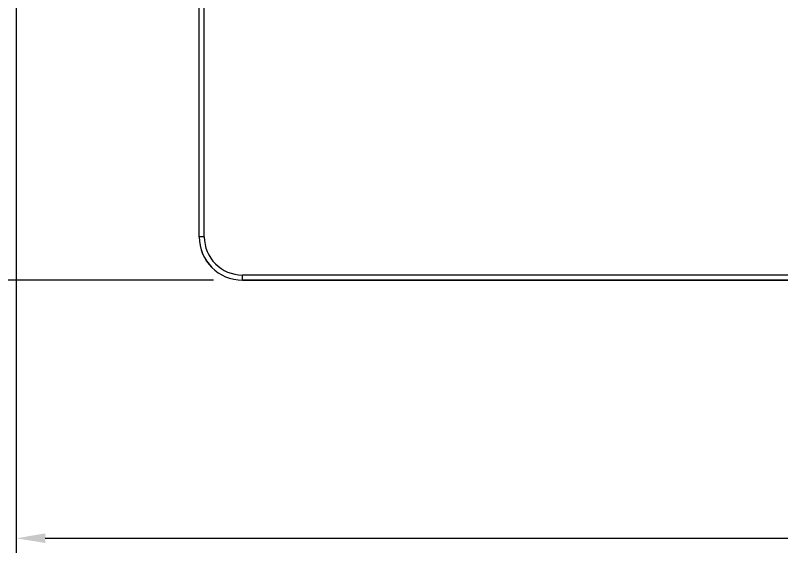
# Model space of a CAD drawing. Extents: x 6534 to 7663, y 0 to 827.
# Drawn here: x 6675 to 6780.9, y 529.8 to 604.1 of the extents above; entities that cross this region are included whole.
import ezdxf

# ---------------------------------------------------------------- set-up
doc = ezdxf.new("R2010")
doc.units = 0
doc.header["$LTSCALE"] = 30
doc.header["$MEASUREMENT"] = 0
doc.header["$PDMODE"] = 3
doc.header["$PDSIZE"] = -10
doc.layers.get('0').update_dxf_attribs({"linetype": 'CONTINUOUS'})
doc.layers.get('DEFPOINTS').update_dxf_attribs({"linetype": 'CONTINUOUS'})
doc.layers.add('1', color=7, linetype='CONTINUOUS')
doc.styles.add('Daelim Dimension', font='NanumGothic.ttf')
doc.dimstyles.new('DEFAULT', dxfattribs={"dimscale": 2, "dimtxt": 2, "dimasz": 2, "dimexe": 0, "dimexo": 2, "dimgap": 1, "dimtad": 1, "dimdec": 1, "dimzin": 9, "dimdsep": 46, "dimtxsty": 'Daelim Dimension', "dimcen": 0.5, "dimclrd": 252, "dimclre": 252, "dimclrt": 3, "dimadec": 1, "dimazin": 0, "dimtfac": 1, "dimtdec": 1, "dimtix": 1, "dimtmove": 0, "dimatfit": 3, "dimfxl": 1, "dimtolj": 1, "dimtzin": 1, "dimlwd": 9, "dimlwe": 9, "dimarcsym": 0})

# ---------------------------------------------------------------- blocks, each defined once
blk = doc.blocks.new('*D13')
at = {"color": 5, "lineweight": 9, "ltscale": 0.5, "transparency": 16777216}
for p, q in [((6697.13, 662.49), (6654, 662.49)), ((6656, 658.49), (6656, 571.48)), ((6702.43, 567.48), (6654, 567.48))]:
    blk.add_line(p, q, dxfattribs=at)
at = {"color": 5, "ltscale": 0.5, "transparency": 16777216}
for points in [[(6655.33, 658.49), (6656.66, 658.49), (6656, 662.49)], [(6655.33, 571.48), (6656.66, 571.48), (6656, 567.48)]]:
    blk.add_solid(points, dxfattribs=at)
at = {"layer": 'DEFPOINTS', "color": 0, "ltscale": 0.5, "transparency": 16777216}
for p in [(6701.13, 662.49), (6656, 567.48), (6706.43, 567.48)]:
    blk.add_point(p, dxfattribs=at)
at = {"color": 7, "ltscale": 0.5, "transparency": 16777216, "insert": (6648.55, 614.98), "char_height": 10, "attachment_point": 5, "rotation": 90, "style": 'Daelim Dimension'}
blk.add_mtext('\\A1;95', dxfattribs=at)
blk = doc.blocks.new('*D14')
at = {"color": 5, "lineweight": 9, "ltscale": 0.5, "transparency": 16777216}
for p, q in [((6675.13, 613.13), (6675.13, 529.77)), ((6980.73, 613.13), (6980.73, 529.77)), ((6679.13, 531.77), (6976.73, 531.77))]:
    blk.add_line(p, q, dxfattribs=at)
at = {"color": 5, "ltscale": 0.5, "transparency": 16777216}
for points in [[(6679.13, 532.44), (6679.13, 531.11), (6675.13, 531.77)], [(6976.73, 532.44), (6976.73, 531.11), (6980.73, 531.77)]]:
    blk.add_solid(points, dxfattribs=at)
at = {"layer": 'DEFPOINTS', "color": 0, "ltscale": 0.5, "transparency": 16777216}
for p in [(6675.13, 617.13), (6980.73, 617.13), (6980.73, 531.77)]:
    blk.add_point(p, dxfattribs=at)
at = {"color": 7, "ltscale": 0.5, "transparency": 16777216, "insert": (6827.93, 539.22), "char_height": 10, "attachment_point": 5, "style": 'Daelim Dimension'}
blk.add_mtext('\\A1;306', dxfattribs=at)

msp = doc.modelspace()

# ---------------------------------------------------------------- linework, layer by layer
at = {"layer": '1', "color": 7, "linetype": 'Continuous', "lineweight": 18}
for p, q in [((6700.43, 573.49), (6700.43, 661.79)), ((6700.43, 573.48), (6700.43, 573.49)), ((6706.43, 567.48), (6949.43, 567.48))]:
    msp.add_line(p, q, dxfattribs=at)
at = {"layer": '1', "color": 7, "linetype": 'Continuous', "lineweight": 13}
for p, q in [((6701.13, 573.49), (6701.13, 662.49)), ((6949.43, 568.19), (6706.43, 568.19)), ((6706.43, 567.49), (6706.43, 568.19)), ((6706.43, 567.48), (6706.43, 567.49)), ((6949.43, 567.49), (6706.43, 567.49))]:
    msp.add_line(p, q, dxfattribs=at)
for centre, major_axis, ratio, start_param, end_param in [((6701.13, 573.49), (-0.7, 0), 0.000742, 4.712389, 6.283185), ((6706.43, 573.49), (5.3, 0), 1, 3.141593, 4.712389)]:
    msp.add_ellipse(centre, major_axis=major_axis, ratio=ratio, start_param=start_param, end_param=end_param, dxfattribs=at)
at = {"layer": '1', "color": 7, "linetype": 'Continuous', "lineweight": 18}
for centre, major_axis, start_param, end_param in [((6706.43, 573.49), (6, 0), 3.141593, 4.712389), ((6706.43, 573.48), (-6, 0), 0, 1.570796)]:
    msp.add_ellipse(centre, major_axis=major_axis, ratio=1, start_param=start_param, end_param=end_param, dxfattribs=at)

# ---------------------------------------------------------------- dimensions: what is measured, and where the dimension line sits
at = {"color": 5, "ltscale": 0.5}
dim = msp.add_linear_dim(base=(6656, 567.48), p1=(6701.13, 662.49), p2=(6706.43, 567.48), angle=90, dimstyle='DEFAULT', override={"dimtxt": 5, "dimexe": 1, "dimdec": 0, "dimclrd": 5, "dimclre": 5, "dimclrt": 7}, dxfattribs=at)
dim.commit()
dim.dimension.update_dxf_attribs({"geometry": '*D13', "text_midpoint": (6648.55, 614.98)})
dim = msp.add_linear_dim(base=(6980.73, 531.77), p1=(6675.13, 617.13), p2=(6980.73, 617.13), dimstyle='DEFAULT', override={"dimtxt": 5, "dimexe": 1, "dimdec": 0, "dimclrd": 5, "dimclre": 5, "dimclrt": 7}, dxfattribs=at)
dim.commit()
dim.dimension.update_dxf_attribs({"geometry": '*D14', "text_midpoint": (6827.93, 539.22)})

doc.saveas('drawing.dxf')
